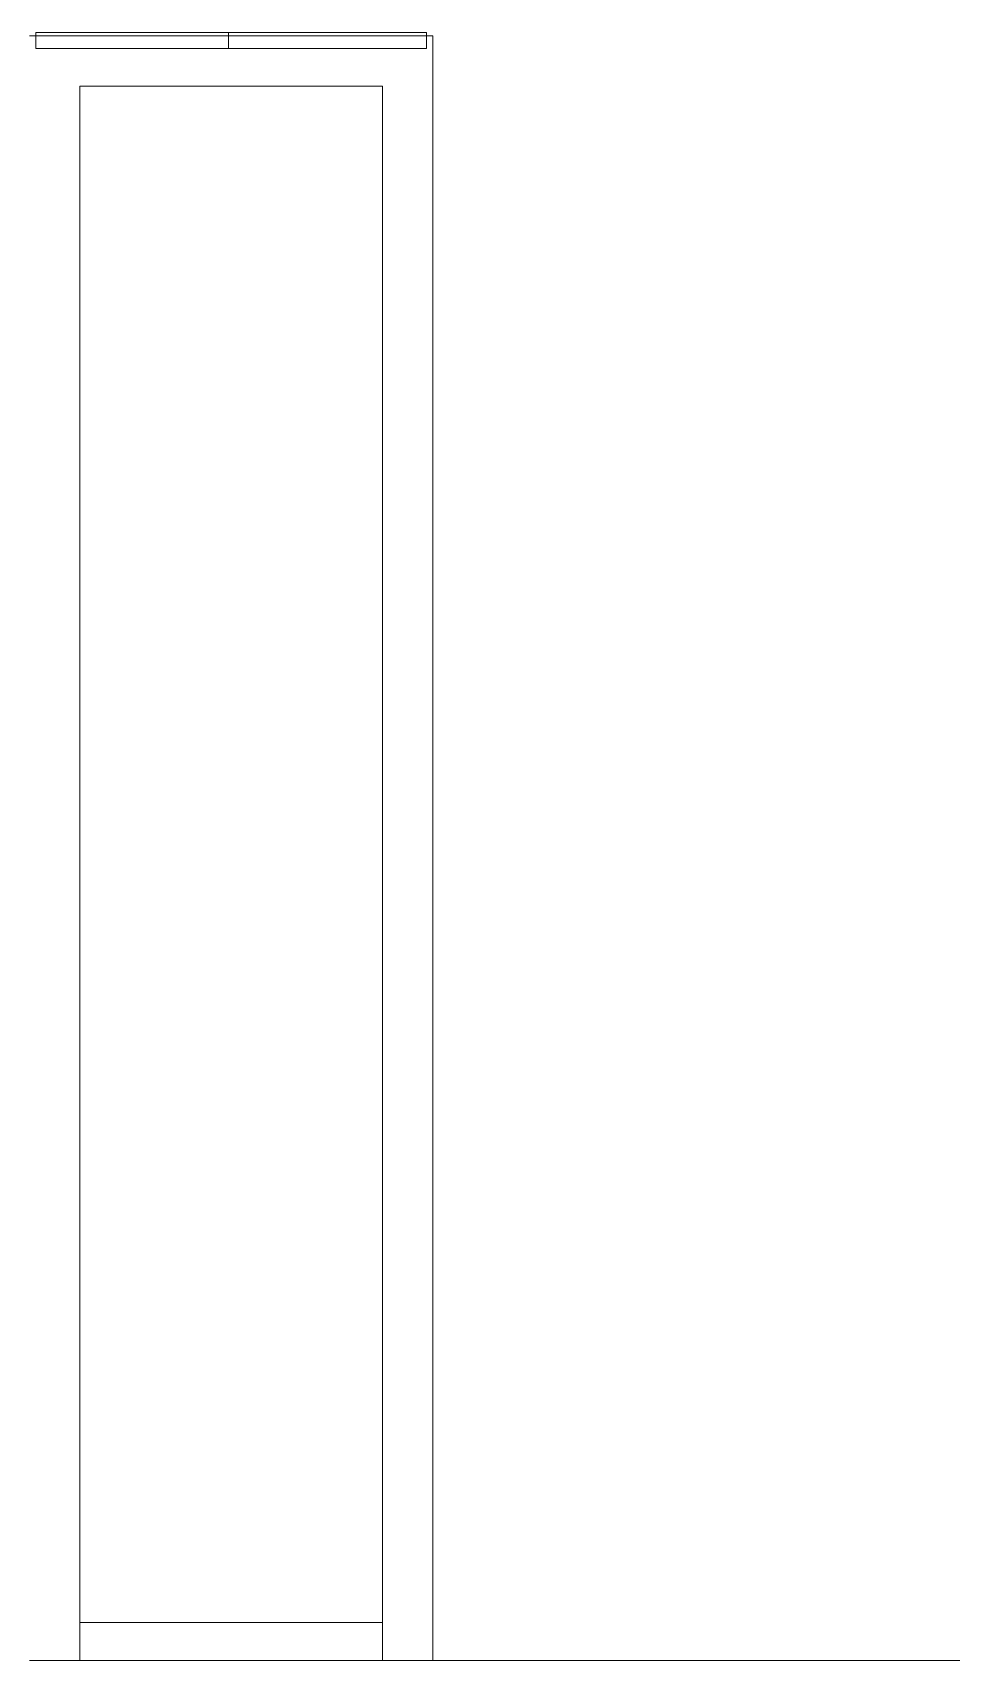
# Model space of a CAD drawing. Header units: millimetres. Extents: x -9358 to 257996, y -67499 to 9117.
# Drawn here: x 28000 to 30915, y -31928 to -26768 of the extents above; entities that cross this region are included whole.
import ezdxf

# ---------------------------------------------------------------- set-up
doc = ezdxf.new("R2010")
doc.units = ezdxf.units.MM
doc.header["$LTSCALE"] = 1000
for name, color, linetype, lineweight in [('A-FLR-PAT', 8, 'Continuous', 18), ('A-RMP', 8, 'Continuous', 9), ('A-WAL-LOW-20', 8, 'Continuous', 18), ('A-WAL-LOW-30', 8, 'Continuous', 18), ('A-WAL-PAT-1', 8, 'Continuous', 9)]:
    doc.layers.add(name, color=color, linetype=linetype, lineweight=lineweight)

# ---------------------------------------------------------------- blocks, each defined once
blk = doc.blocks.new('Walls 219 - Walls 6-1778968-01-Ground Floor Furniture Plan')
at = {"layer": 'A-WAL-PAT-1'}
h = blk.add_hatch(dxfattribs=at)
h.set_pattern_fill('FP_151', color=256, style=0, pattern_type=2)
h.set_pattern_definition([(270, (29520.4, -28080), (900, 6e-14), [700, -700]), (270, (29970.4, -27380), (1800, 1e-13), [700, -700]), (180, (29970.4, -27380), (-9e-14, -700), [])])
h.paths.add_polyline_path([(29250, -27380), (29250, -27330), (28010, -27330), (28010, -27380)], flags=0)
at = {"layer": 'A-WAL-LOW-20'}
for p, q in [((28010, -27330), (29250, -27330)), ((28010, -27380), (28010, -27330)), ((29250, -27330), (29250, -27380)), ((29250, -27380), (28010, -27380))]:
    blk.add_line(p, q, dxfattribs=at)
blk = doc.blocks.new('G')
at = {"layer": 'A-FLR-PAT'}
for p, q in [((28150, -31660), (29110, -31660)), ((29110, -31780), (28150, -31780)), ((31080, -31780), (29270, -31780))]:
    blk.add_line(p, q, dxfattribs=at)
at = {"layer": 'A-RMP'}
blk.add_line((29270, -31780), (31080, -31780), dxfattribs=at)
at = {"layer": 'A-WAL-LOW-30'}
for p, q in [((27990, -26630), (29270, -26630)), ((29270, -26630), (29270, -31780)), ((28150, -26790), (28150, -31780)), ((29110, -26790), (28150, -26790)), ((29110, -31780), (29110, -26790)), ((28150, -31780), (27990, -31780)), ((29270, -31780), (29110, -31780))]:
    blk.add_line(p, q, dxfattribs=at)
at = {"layer": 'A-WAL-LOW-20'}
blk.add_blockref('Walls 219 - Walls 6-1778968-01-Ground Floor Furniture Plan', (0, 710), dxfattribs=at)

msp = doc.modelspace()

# ---------------------------------------------------------------- block references
msp.add_blockref('G', (0, -148.1))

doc.saveas('drawing.dxf')
